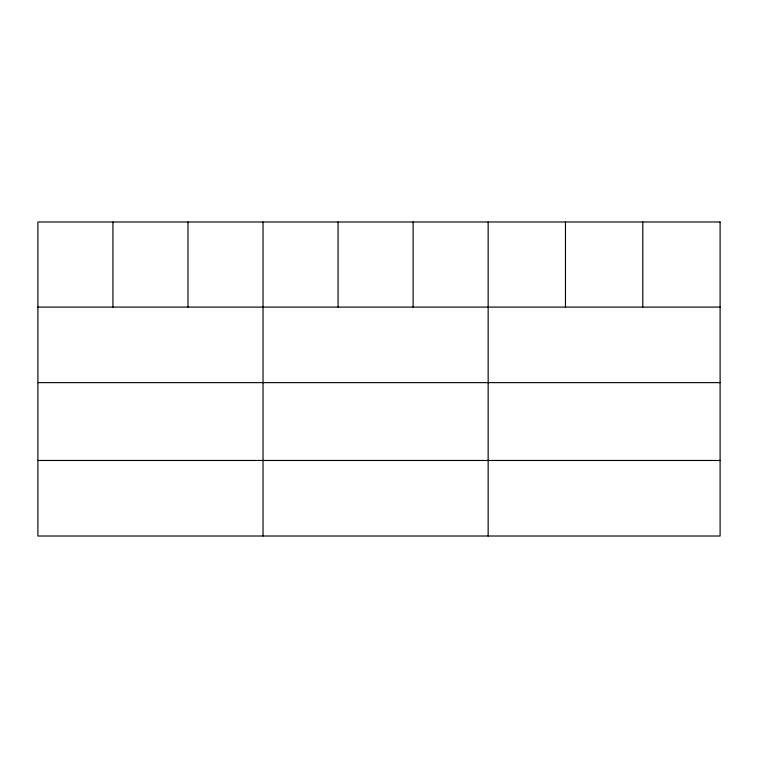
<?xml version="1.0" encoding="UTF-8"?>
<svg xmlns="http://www.w3.org/2000/svg" width="758" height="758" viewBox="0 0 758 758"><rect width="100%" height="100%" fill="white"/><g stroke="black" fill="none" stroke-linecap="round" stroke-linejoin="round"><path stroke-width="1.14" d="M37.9 307.094L720.1 307.094M37.9 382.638L720.1 382.638M37.9 460.466L720.1 460.466M642.784 221.99L642.784 307.094M565.468 221.99L565.468 307.094M488.152 221.99L488.152 536.01M413.11 221.99L413.11 307.094M338.068 221.99L338.068 307.094M263.026 221.99L263.026 536.01M187.984 221.99L187.984 307.094M112.942 221.99L112.942 307.094M720.1 221.99L37.9 221.99L37.9 536.01L720.1 536.01L720.1 221.99"/></g></svg>
